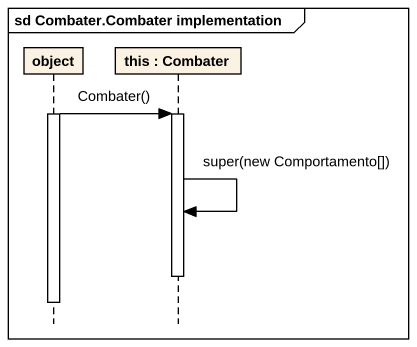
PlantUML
@startuml
mainframe sd Combater.Combater implementation
hide footbox
participant "object" as object_
participant "this : Combater" as this

activate object_
object_ -> this : Combater()
activate this
this -> this : super(new Comportamento[])
deactivate this
deactivate object_
@enduml
